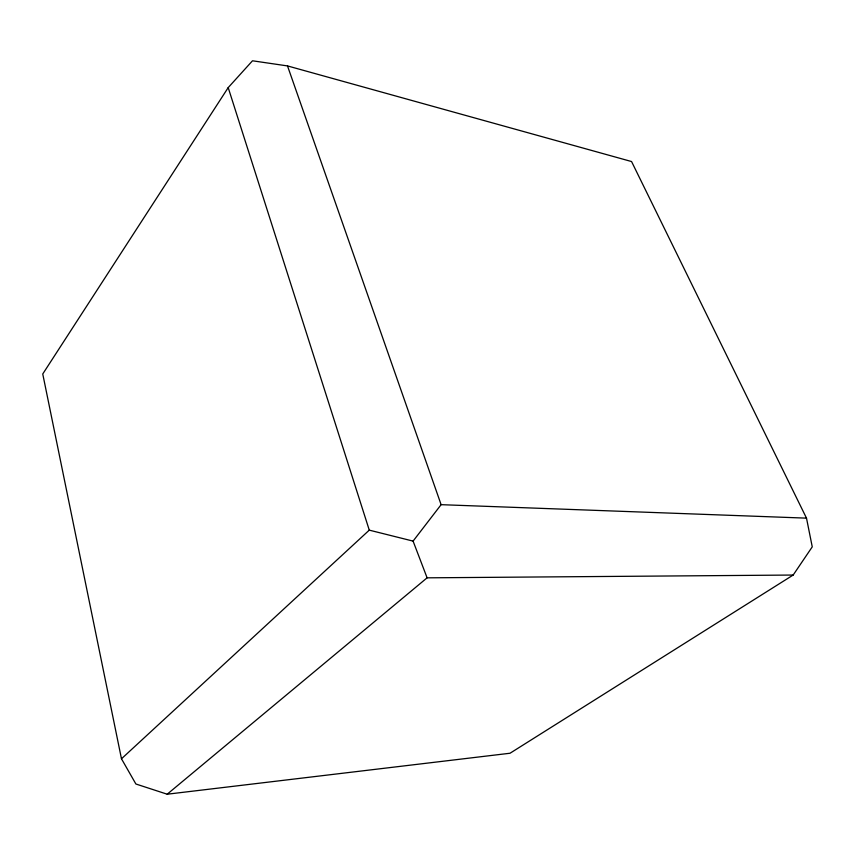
<?xml version="1.0" encoding="UTF-8"?>
<svg xmlns="http://www.w3.org/2000/svg" width="855" height="855" viewBox="0 0 855 855"><rect width="100%" height="100%" fill="white"/><g stroke="black" fill="none" stroke-linecap="round" stroke-linejoin="round"><path stroke-width="1.28" d="M228.2 87.616L42.75 373.977L121.474 758.791L135.892 784.003L167.195 794.21L510.029 753.244L793.173 575.041L812.25 546.858L806.5 518.141L631.567 161.542L287.504 65.921L252.492 60.791L228.2 87.616L369.274 530.143L413.083 541.108L427.105 577.83L793.173 575.041M413.083 541.108L441.116 504.674L806.5 518.141M121.474 758.791L369.274 530.143M167.195 794.21L427.105 577.83M287.504 65.921L441.116 504.674"/></g></svg>
